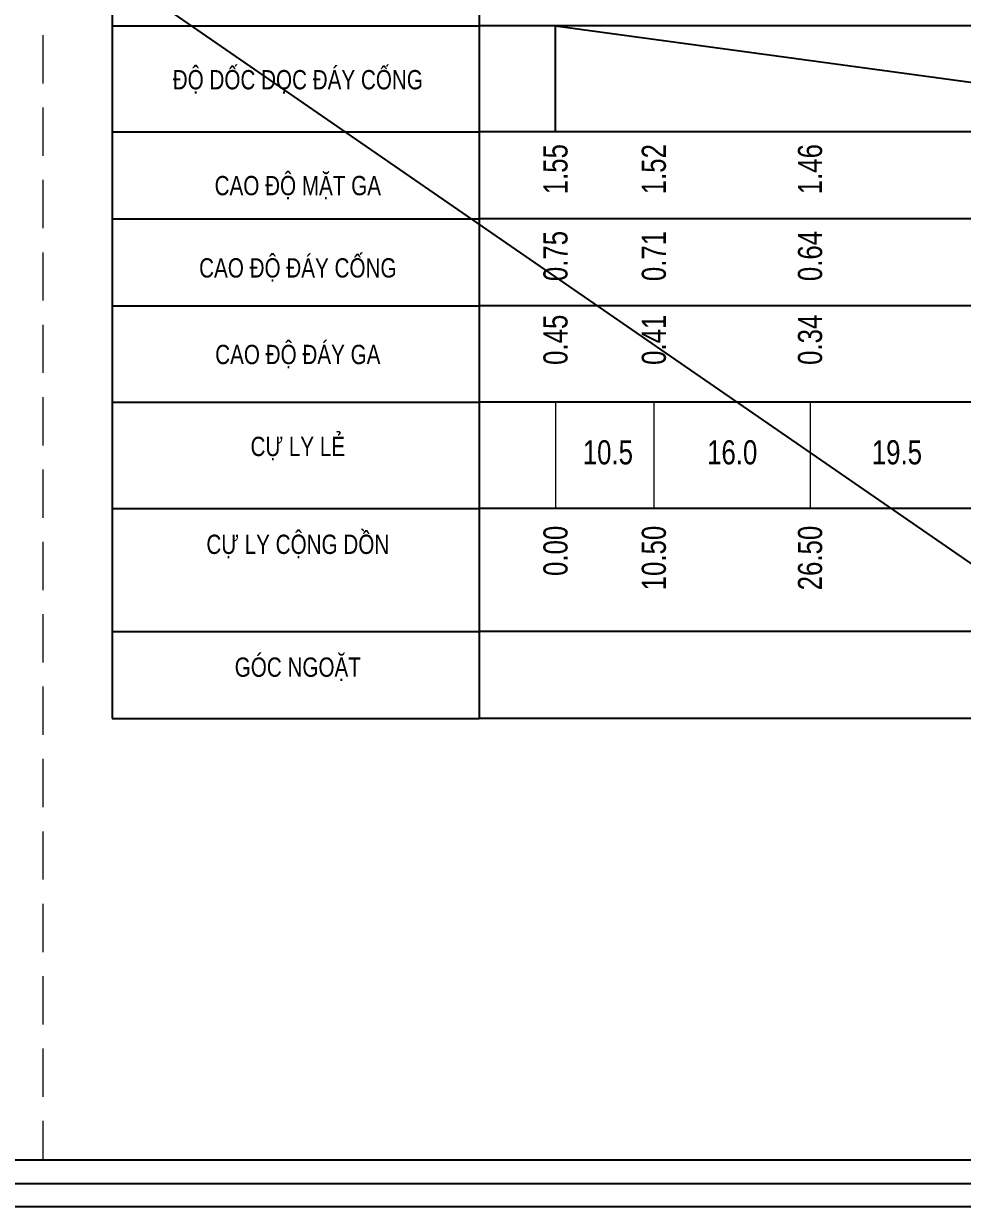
# Model space of a CAD drawing. Header units: inches. Extents: x 138 to 1256, y -84 to 787.
# Drawn here: x 716.7 to 814, y -83.9 to 38.7 of the extents above; entities that cross this region are included whole.
import ezdxf
from ezdxf.enums import TextEntityAlignment as Align

# ---------------------------------------------------------------- set-up
doc = ezdxf.new("R2010")
doc.units = ezdxf.units.IN
doc.header["$MEASUREMENT"] = 0
doc.linetypes.add('HIDDEN', pattern=[0.375, 0.25, -0.125])
for name, color, linetype in [('Bang TD tu nhien', 3, 'Continuous'), ('ENTTNTHIETKE1', 2, 'Continuous'), ('KHUNGTEN', 5, 'Continuous'), ('thep', 2, 'Continuous'), ('Trac doc tu nhien', 3, 'Continuous'), ('TracDoc', 7, 'Continuous')]:
    doc.layers.add(name, color=color, linetype=linetype)
doc.layers.add('KCS_Plotter', color=11, linetype='Continuous', plot=False)
doc.layers.add('LC MANH DUT', color=35, linetype='HIDDEN', lineweight=5)
doc.styles.add('BangTD', font='viet buddy.shx', dxfattribs={"width": 0.8})

# ---------------------------------------------------------------- blocks, each defined once
blk = doc.blocks.new('khung vpn')
at = {"layer": 'Defpoints'}
blk.add_line((52498.758, -4235.276), (52556.46, -4235.276), dxfattribs=at)
at = {"layer": 'KHUNGTEN'}
blk.add_lwpolyline([(52556.243, -4234.885), (52502.048, -4234.885), (52502.048, -4195.662), (52556.243, -4195.662)], close=True, dxfattribs=at)
at = {"layer": 'thep'}
blk.add_lwpolyline([(52555.832, -4234.474), (52502.459, -4234.474), (52502.459, -4196.073), (52555.832, -4196.073)], close=True, dxfattribs=at)

msp = doc.modelspace()

# ---------------------------------------------------------------- linework, layer by layer
at = {"layer": 'Bang TD tu nhien', "color": 3}
for p, q in [((725.91, 48.47), (725.91, -33.3)), ((763.91, 48.47), (763.91, -33.3)), ((725.91, 38.47), (763.91, 38.47)), ((858, 38.47), (763.91, 38.47)), ((771.83, 27.47), (771.83, 38.47)), ((725.91, 27.47), (763.91, 27.47)), ((858, 27.47), (763.91, 27.47)), ((725.91, 18.47), (763.91, 18.47)), ((858, 18.47), (763.91, 18.47)), ((725.91, 9.47), (763.91, 9.47)), ((858, 9.47), (763.91, 9.47)), ((725.91, -0.53), (763.91, -0.53)), ((858, -0.53), (763.91, -0.53)), ((725.91, -11.53), (763.91, -11.53)), ((858, -11.53), (763.91, -11.53)), ((725.91, -24.3), (763.91, -24.3)), ((858, -24.3), (763.91, -24.3)), ((725.91, -33.3), (763.91, -33.3)), ((858, -33.3), (763.91, -33.3))]:
    msp.add_line(p, q, dxfattribs=at)
at = {"layer": 'KCS_Plotter'}
msp.add_line((567.12, 153.75), (911.32, -83.85), dxfattribs=at)
at = {"layer": 'LC MANH DUT', "ltscale": 20, "elevation": 0}
msp.add_lwpolyline([(718.74, 150), (718.74, -79.07)], dxfattribs=at)
at = {"layer": 'Trac doc tu nhien', "lineweight": 0, "ltscale": 10}
for p, q in [((771.83, -0.53), (771.83, -11.53)), ((782.02, -0.53), (782.02, -11.53)), ((798.2, -0.53), (798.2, -11.53))]:
    msp.add_line(p, q, dxfattribs=at)
at = {"layer": 'TracDoc', "color": 2}
msp.add_line((771.83, 38.47), (852.82, 27.47), dxfattribs=at)

# ---------------------------------------------------------------- block references
at = {"layer": 'ENTTNTHIETKE1', "color": 6, "xscale": 5.965326529308613, "yscale": 5.965326529308613, "zscale": 5.965326529308613}
msp.add_blockref('khung vpn', (-312605.12, 25180.95), dxfattribs=at)

# ---------------------------------------------------------------- texts
at = {"layer": 'Bang TD tu nhien', "color": 3, "style": 'BangTD', "width": 0.8}
for s, p in [('ĐỘ DỐC DỌC ĐÁY CỐNG', (745.14, 32.97)), ('CAO ĐỘ MẶT GA', (745.14, 21.97)), ('CAO ĐỘ ĐÁY CỐNG', (745.14, 13.47)), ('CAO ĐỘ ĐÁY GA', (745.14, 4.47)), ('CỰ LY LẺ', (745.14, -5.03)), ('CỰ LY CỘNG DỒN', (745.14, -15.17)), ('GÓC NGOẶT', (745.14, -27.94))]:
    msp.add_text(s, height=2, dxfattribs=at).set_placement(p, align=Align.MIDDLE)
at = {"layer": 'TracDoc', "color": 2, "style": 'BangTD', "width": 0.8}
for s, p in [('1.55', (771.83, 26.22)), ('1.52', (782.02, 26.22)), ('1.46', (798.2, 26.22))]:
    msp.add_text(s, height=2.5, rotation=90, dxfattribs=at).set_placement(p, align=Align.MIDDLE_RIGHT)
at = {"layer": 'TracDoc', "color": 3, "style": 'BangTD', "width": 0.8}
for s, p in [('0.75', (771.83, 17.22)), ('0.71', (782.02, 17.22)), ('0.64', (798.2, 17.22))]:
    msp.add_text(s, height=2.5, rotation=90, dxfattribs=at).set_placement(p, align=Align.MIDDLE_RIGHT)
at = {"layer": 'TracDoc', "color": 0, "style": 'BangTD', "width": 0.8}
for s, p in [('0.45', (771.83, 8.54)), ('0.41', (782.02, 8.54)), ('0.34', (798.2, 8.54)), ('0.00', (771.83, -13.33)), ('10.50', (782.02, -13.33)), ('26.50', (798.2, -13.33))]:
    msp.add_text(s, height=2.5, rotation=90, dxfattribs=at).set_placement(p, align=Align.MIDDLE_RIGHT)
at = {"layer": 'TracDoc', "color": 3, "style": 'BangTD', "width": 0.8}
for s, p in [('10.5', (777.26, -5.72)), ('16.0', (790.14, -5.72)), ('19.5', (807.2, -5.72))]:
    msp.add_text(s, height=2.5, dxfattribs=at).set_placement(p, align=Align.MIDDLE_CENTER)

doc.saveas('drawing.dxf')
